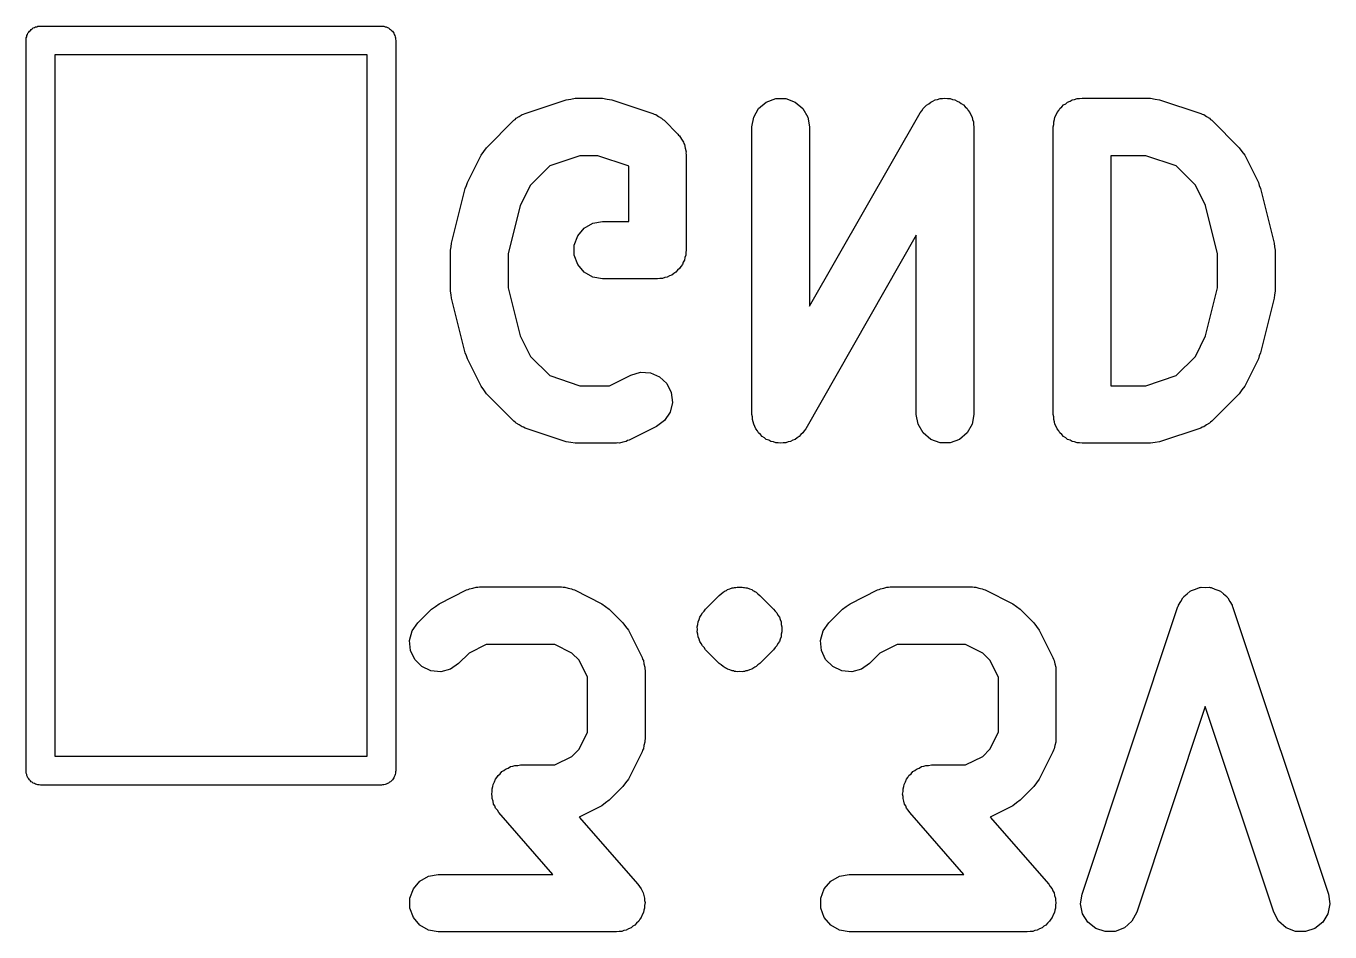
# Model space of a CAD drawing. Extents: x 1.5 to 72.3, y -91 to -17.2.
# Drawn here: x 30.64 to 37.44, y -89.75 to -85.02 of the extents above; entities that cross this region are included whole.
import ezdxf

# ---------------------------------------------------------------- set-up
doc = ezdxf.new("R2010")
doc.units = 0
doc.header["$MEASUREMENT"] = 0
doc.layers.add('BLACK', color=7, linetype='CONTINUOUS')

msp = doc.modelspace()

# ---------------------------------------------------------------- linework, layer by layer
at = {"layer": 'Black'}
for p, q in [((30.6405, -85.0693), (30.6438, -85.0637)), ((30.6438, -85.0637), (30.646, -85.0575)), ((30.646, -85.0575), (30.6503, -85.0525)), ((30.6503, -85.0525), (30.6535, -85.0468)), ((30.6535, -85.0468), (30.6586, -85.0426)), ((30.6586, -85.0426), (30.6628, -85.0375)), ((30.6628, -85.0375), (30.6685, -85.0343)), ((30.6685, -85.0343), (30.6735, -85.03)), ((30.6735, -85.03), (30.6797, -85.0278)), ((30.6797, -85.0278), (30.6853, -85.0245)), ((30.6853, -85.0245), (30.6918, -85.0234)), ((30.6918, -85.0234), (30.698, -85.0211)), ((30.698, -85.0211), (30.7045, -85.0211)), ((30.7045, -85.0211), (30.711, -85.02)), ((30.711, -85.02), (32.489, -85.02)), ((32.489, -85.02), (32.4955, -85.0211)), ((32.4955, -85.0211), (32.502, -85.0211)), ((32.502, -85.0211), (32.5082, -85.0234)), ((32.5082, -85.0234), (32.5147, -85.0245)), ((32.5147, -85.0245), (32.5203, -85.0278)), ((32.5203, -85.0278), (32.5265, -85.03)), ((32.5265, -85.03), (32.5315, -85.0343)), ((32.5315, -85.0343), (32.5372, -85.0375)), ((32.5372, -85.0375), (32.5414, -85.0426)), ((32.5414, -85.0426), (32.5465, -85.0468)), ((32.5465, -85.0468), (32.5497, -85.0525)), ((32.5497, -85.0525), (32.554, -85.0575)), ((32.554, -85.0575), (32.5562, -85.0637)), ((32.5562, -85.0637), (32.5595, -85.0693)), ((30.636, -85.095), (30.6371, -85.0885)), ((30.636, -88.905), (30.636, -85.095)), ((30.6371, -85.082), (30.6394, -85.0758)), ((30.6371, -85.0885), (30.6371, -85.082)), ((30.6394, -85.0758), (30.6405, -85.0693)), ((32.5595, -85.0693), (32.5606, -85.0758)), ((32.5606, -85.0758), (32.5629, -85.082)), ((32.5629, -85.082), (32.5629, -85.0885)), ((32.5629, -85.0885), (32.564, -85.095)), ((32.564, -85.095), (32.564, -88.905)), ((30.786, -85.17), (30.786, -88.83)), ((32.414, -85.17), (30.786, -85.17)), ((32.414, -88.83), (32.414, -85.17)), ((33.2383, -85.4756), (33.4526, -85.4041)), ((33.4526, -85.4041), (33.4763, -85.4006)), ((33.4763, -85.4006), (33.5, -85.3964)), ((33.5, -85.3964), (33.6429, -85.3964)), ((33.6429, -85.3964), (33.6665, -85.4006)), ((33.6665, -85.4006), (33.6903, -85.4041)), ((33.6903, -85.4041), (33.9046, -85.4756)), ((34.4964, -85.4165), (34.5454, -85.3987)), ((34.5454, -85.3987), (34.5975, -85.3987)), ((34.5975, -85.3987), (34.6464, -85.4165)), ((35.3766, -85.4057), (35.3899, -85.4033)), ((35.3899, -85.4033), (35.4025, -85.3987)), ((35.4025, -85.3987), (35.4153, -85.3987)), ((35.4153, -85.3987), (35.4279, -85.3964)), ((35.4279, -85.3964), (35.4412, -85.3987)), ((35.4412, -85.3987), (35.4546, -85.3987)), ((35.4546, -85.3987), (35.4666, -85.4031)), ((35.4666, -85.4031), (35.4792, -85.4052)), ((36.0916, -85.4055), (36.1045, -85.4032)), ((36.1045, -85.4032), (36.1168, -85.3987)), ((36.1168, -85.3987), (36.1299, -85.3987)), ((36.1299, -85.3987), (36.1429, -85.3964)), ((36.1429, -85.3964), (36.5, -85.3964)), ((36.5, -85.3964), (36.5237, -85.4006)), ((36.5237, -85.4006), (36.5474, -85.4041)), ((36.5474, -85.4041), (36.7617, -85.4756)), ((34.4305, -85.4951), (34.4565, -85.45)), ((34.4565, -85.45), (34.4964, -85.4165)), ((34.6464, -85.4165), (34.6863, -85.45)), ((34.6863, -85.45), (34.7124, -85.4951)), ((34.7214, -86.4816), (35.2983, -85.472)), ((35.2983, -85.472), (35.3069, -85.4617)), ((35.3069, -85.4617), (35.3137, -85.45)), ((35.3137, -85.45), (35.3235, -85.4418)), ((35.3235, -85.4418), (35.3316, -85.432)), ((35.3316, -85.432), (35.3433, -85.4252)), ((35.3433, -85.4252), (35.3536, -85.4165)), ((35.3536, -85.4165), (35.3656, -85.4121)), ((35.3656, -85.4121), (35.3766, -85.4057)), ((35.4792, -85.4052), (35.4909, -85.4119)), ((35.4909, -85.4119), (35.5036, -85.4165)), ((35.5036, -85.4165), (35.5134, -85.4247)), ((35.5134, -85.4247), (35.5245, -85.4311)), ((35.5245, -85.4311), (35.5332, -85.4414)), ((35.5332, -85.4414), (35.5435, -85.45)), ((35.5435, -85.45), (35.5499, -85.4611)), ((35.5499, -85.4611), (35.5581, -85.4709)), ((35.5581, -85.4709), (35.5628, -85.4835)), ((36.0085, -85.4838), (36.013, -85.4714)), ((36.013, -85.4714), (36.0214, -85.4614)), ((36.0214, -85.4614), (36.028, -85.45)), ((36.028, -85.45), (36.038, -85.4416)), ((36.038, -85.4416), (36.0464, -85.4315)), ((36.0464, -85.4315), (36.0578, -85.425)), ((36.0578, -85.425), (36.0679, -85.4165)), ((36.0679, -85.4165), (36.0802, -85.412)), ((36.0802, -85.412), (36.0916, -85.4055)), ((33.0368, -85.6546), (33.1796, -85.5118)), ((33.1796, -85.5118), (33.1867, -85.5068)), ((33.1867, -85.5068), (33.1925, -85.5004)), ((33.1925, -85.5004), (33.2079, -85.492)), ((33.2079, -85.492), (33.2223, -85.4819)), ((33.2223, -85.4819), (33.2307, -85.4797)), ((33.2307, -85.4797), (33.2383, -85.4756)), ((33.9046, -85.4756), (33.9122, -85.4797)), ((33.9122, -85.4797), (33.9205, -85.4819)), ((33.9205, -85.4819), (33.9349, -85.492)), ((33.9349, -85.492), (33.9504, -85.5004)), ((33.9504, -85.5004), (33.9561, -85.5068)), ((33.9561, -85.5068), (33.9632, -85.5118)), ((33.9632, -85.5118), (34.0346, -85.5832)), ((34.4214, -85.5464), (34.4305, -85.4951)), ((34.7124, -85.4951), (34.7214, -85.5464)), ((35.5628, -85.4835), (35.5695, -85.4951)), ((35.5695, -85.4951), (35.5717, -85.5077)), ((35.5717, -85.5077), (35.5762, -85.5197)), ((35.5762, -85.5197), (35.5762, -85.5332)), ((35.5762, -85.5332), (35.5786, -85.5464)), ((35.9929, -85.5464), (35.9951, -85.5335)), ((35.9951, -85.5204), (35.9996, -85.5081)), ((35.9951, -85.5335), (35.9951, -85.5204)), ((35.9996, -85.5081), (36.0019, -85.4951)), ((36.0019, -85.4951), (36.0085, -85.4838)), ((36.7617, -85.4756), (36.7693, -85.4797)), ((36.7693, -85.4797), (36.7777, -85.4819)), ((36.7777, -85.4819), (36.7921, -85.492)), ((36.7921, -85.492), (36.8075, -85.5004)), ((36.8075, -85.5004), (36.8133, -85.5068)), ((36.8133, -85.5068), (36.8204, -85.5118)), ((36.8204, -85.5118), (36.9632, -85.6546)), ((34.0346, -85.5832), (34.0384, -85.5886)), ((34.0384, -85.5886), (34.0435, -85.5929)), ((34.0435, -85.5929), (34.0533, -85.6098)), ((34.4214, -87.0464), (34.4214, -85.5464)), ((34.7214, -85.5464), (34.7214, -86.4816)), ((35.5786, -85.5464), (35.5786, -87.0464)), ((35.9929, -87.0464), (35.9929, -85.5464)), ((33.0087, -85.6936), (33.023, -85.6743)), ((33.023, -85.6743), (33.0368, -85.6546)), ((34.0533, -85.6098), (34.0645, -85.6259)), ((34.0645, -85.6259), (34.0662, -85.6323)), ((34.0662, -85.6323), (34.0695, -85.638)), ((34.0695, -85.638), (34.0729, -85.6573)), ((34.0729, -85.6573), (34.078, -85.6762)), ((34.078, -85.6762), (34.0774, -85.6828)), ((36.9632, -85.6546), (36.977, -85.6743)), ((36.977, -85.6743), (36.9913, -85.6936)), ((32.9373, -85.8365), (33.0087, -85.6936)), ((33.5243, -85.6964), (33.3667, -85.749)), ((33.6185, -85.6964), (33.5243, -85.6964)), ((33.7761, -85.749), (33.6185, -85.6964)), ((34.0774, -85.6828), (34.0786, -85.6893)), ((34.0786, -85.6893), (34.0786, -86.1893)), ((36.2929, -85.6964), (36.2929, -86.8964)), ((36.4757, -85.6964), (36.2929, -85.6964)), ((36.6333, -85.749), (36.4757, -85.6964)), ((36.9913, -85.6936), (37.0627, -85.8365)), ((33.3667, -85.749), (33.2661, -85.8496)), ((33.7786, -85.7514), (33.7761, -85.749)), ((33.7786, -86.0393), (33.7786, -85.7514)), ((36.7339, -85.8496), (36.6333, -85.749)), ((32.8545, -86.1529), (32.9259, -85.8672)), ((32.9259, -85.8672), (32.9326, -85.8522)), ((32.9326, -85.8522), (32.9373, -85.8365)), ((33.2661, -85.8496), (33.213, -85.9559)), ((36.787, -85.9559), (36.7339, -85.8496)), ((37.0627, -85.8365), (37.0674, -85.8522)), ((37.0674, -85.8522), (37.0741, -85.8672)), ((37.0741, -85.8672), (37.1455, -86.1529)), ((33.213, -85.9559), (33.15, -86.2077)), ((36.85, -86.2077), (36.787, -85.9559)), ((33.513, -86.1143), (33.5464, -86.0744)), ((33.5464, -86.0744), (33.5916, -86.0483)), ((33.5916, -86.0483), (33.6429, -86.0393)), ((33.6429, -86.0393), (33.7786, -86.0393)), ((33.4951, -86.1632), (33.513, -86.1143)), ((35.2786, -86.1113), (34.7017, -87.1208)), ((35.2786, -87.0464), (35.2786, -86.1113)), ((32.85, -86.1893), (32.8532, -86.1712)), ((32.85, -86.4036), (32.85, -86.1893)), ((32.8532, -86.1712), (32.8545, -86.1529)), ((33.15, -86.2077), (33.15, -86.3851)), ((33.4951, -86.2153), (33.4951, -86.1632)), ((33.513, -86.2643), (33.4951, -86.2153)), ((34.0763, -86.2153), (34.0718, -86.2277)), ((34.0786, -86.1893), (34.0763, -86.2022)), ((34.0763, -86.2022), (34.0763, -86.2153)), ((36.85, -86.3851), (36.85, -86.2077)), ((37.1455, -86.1529), (37.1468, -86.1712)), ((37.1468, -86.1712), (37.15, -86.1893)), ((37.15, -86.1893), (37.15, -86.4036)), ((33.5464, -86.3042), (33.513, -86.2643)), ((34.0435, -86.2857), (34.0334, -86.2941)), ((34.05, -86.2743), (34.0435, -86.2857)), ((34.0585, -86.2643), (34.05, -86.2743)), ((34.063, -86.252), (34.0585, -86.2643)), ((34.0695, -86.2406), (34.063, -86.252)), ((34.0718, -86.2277), (34.0695, -86.2406)), ((33.5916, -86.3302), (33.5464, -86.3042)), ((33.6429, -86.3393), (33.5916, -86.3302)), ((33.9286, -86.3393), (33.6429, -86.3393)), ((33.9415, -86.337), (33.9286, -86.3393)), ((33.9546, -86.337), (33.9415, -86.337)), ((33.9669, -86.3325), (33.9546, -86.337)), ((33.9799, -86.3302), (33.9669, -86.3325)), ((33.9912, -86.3237), (33.9799, -86.3302)), ((34.0036, -86.3192), (33.9912, -86.3237)), ((34.0136, -86.3108), (34.0036, -86.3192)), ((34.025, -86.3042), (34.0136, -86.3108)), ((34.0334, -86.2941), (34.025, -86.3042)), ((32.8532, -86.4216), (32.85, -86.4036)), ((32.8545, -86.44), (32.8532, -86.4216)), ((33.15, -86.3851), (33.213, -86.6369)), ((36.787, -86.6369), (36.85, -86.3851)), ((37.1468, -86.4216), (37.1455, -86.44)), ((37.15, -86.4036), (37.1468, -86.4216)), ((32.9259, -86.7257), (32.8545, -86.44)), ((37.1455, -86.44), (37.0741, -86.7257)), ((33.213, -86.6369), (33.2661, -86.7433)), ((36.7339, -86.7433), (36.787, -86.6369)), ((32.9326, -86.7406), (32.9259, -86.7257)), ((32.9373, -86.7564), (32.9326, -86.7406)), ((33.0087, -86.8992), (32.9373, -86.7564)), ((33.2661, -86.7433), (33.3667, -86.8439)), ((36.6333, -86.8439), (36.7339, -86.7433)), ((37.0627, -86.7564), (36.9913, -86.8992)), ((37.0674, -86.7406), (37.0627, -86.7564)), ((37.0741, -86.7257), (37.0674, -86.7406)), ((33.7901, -86.8408), (33.84, -86.826)), ((33.84, -86.826), (33.892, -86.8291)), ((33.892, -86.8291), (33.9398, -86.8498)), ((33.023, -86.9185), (33.0087, -86.8992)), ((33.3667, -86.8439), (33.5243, -86.8964)), ((33.5243, -86.8964), (33.6789, -86.8964)), ((33.6789, -86.8964), (33.7901, -86.8408)), ((33.9398, -86.8498), (33.9776, -86.8856)), ((33.9776, -86.8856), (34.0009, -86.9322)), ((36.2929, -86.8964), (36.4757, -86.8964)), ((36.4757, -86.8964), (36.6333, -86.8439)), ((36.9913, -86.8992), (36.977, -86.9185)), ((33.0368, -86.9382), (33.023, -86.9185)), ((33.1796, -87.0811), (33.0368, -86.9382)), ((34.0009, -86.9322), (34.0069, -86.984)), ((36.9632, -86.9382), (36.8204, -87.0811)), ((36.977, -86.9185), (36.9632, -86.9382)), ((33.9948, -87.0347), (33.9661, -87.0781)), ((34.0069, -86.984), (33.9948, -87.0347)), ((33.1867, -87.086), (33.1796, -87.0811)), ((33.1925, -87.0925), (33.1867, -87.086)), ((33.2079, -87.1009), (33.1925, -87.0925)), ((33.2223, -87.1109), (33.2079, -87.1009)), ((33.9661, -87.0781), (33.9242, -87.1092)), ((34.4238, -87.0597), (34.4214, -87.0464)), ((34.4238, -87.0731), (34.4238, -87.0597)), ((34.4283, -87.0851), (34.4238, -87.0731)), ((34.4305, -87.0977), (34.4283, -87.0851)), ((34.4372, -87.1094), (34.4305, -87.0977)), ((35.2876, -87.0977), (35.2786, -87.0464)), ((35.3137, -87.1428), (35.2876, -87.0977)), ((35.5695, -87.0977), (35.5435, -87.1428)), ((35.5786, -87.0464), (35.5695, -87.0977)), ((35.9951, -87.0594), (35.9929, -87.0464)), ((35.9951, -87.0725), (35.9951, -87.0594)), ((35.9996, -87.0848), (35.9951, -87.0725)), ((36.0019, -87.0977), (35.9996, -87.0848)), ((36.0085, -87.1091), (36.0019, -87.0977)), ((36.7921, -87.1009), (36.7777, -87.1109)), ((36.8075, -87.0925), (36.7921, -87.1009)), ((36.8133, -87.086), (36.8075, -87.0925)), ((36.8204, -87.0811), (36.8133, -87.086)), ((33.2307, -87.1132), (33.2223, -87.1109)), ((33.2383, -87.1173), (33.2307, -87.1132)), ((33.4526, -87.1887), (33.2383, -87.1173)), ((33.9242, -87.1092), (33.7814, -87.1806)), ((34.4419, -87.122), (34.4372, -87.1094)), ((34.4501, -87.1318), (34.4419, -87.122)), ((34.4565, -87.1428), (34.4501, -87.1318)), ((34.4668, -87.1515), (34.4565, -87.1428)), ((34.4755, -87.1618), (34.4668, -87.1515)), ((34.4866, -87.1681), (34.4755, -87.1618)), ((34.4964, -87.1763), (34.4866, -87.1681)), ((34.6567, -87.1677), (34.6464, -87.1763)), ((34.6684, -87.1609), (34.6567, -87.1677)), ((34.6765, -87.1511), (34.6684, -87.1609)), ((34.6863, -87.1428), (34.6765, -87.1511)), ((34.6931, -87.1312), (34.6863, -87.1428)), ((34.7017, -87.1208), (34.6931, -87.1312)), ((35.3536, -87.1763), (35.3137, -87.1428)), ((35.5435, -87.1428), (35.5036, -87.1763)), ((36.013, -87.1214), (36.0085, -87.1091)), ((36.0214, -87.1315), (36.013, -87.1214)), ((36.028, -87.1428), (36.0214, -87.1315)), ((36.038, -87.1513), (36.028, -87.1428)), ((36.0464, -87.1613), (36.038, -87.1513)), ((36.0578, -87.1679), (36.0464, -87.1613)), ((36.0679, -87.1763), (36.0578, -87.1679)), ((36.7617, -87.1173), (36.5474, -87.1887)), ((36.7693, -87.1132), (36.7617, -87.1173)), ((36.7777, -87.1109), (36.7693, -87.1132)), ((33.4763, -87.1923), (33.4526, -87.1887)), ((33.5, -87.1964), (33.4763, -87.1923)), ((33.7143, -87.1964), (33.5, -87.1964)), ((33.7228, -87.1949), (33.7143, -87.1964)), ((33.7314, -87.1954), (33.7228, -87.1949)), ((33.7483, -87.1904), (33.7314, -87.1954)), ((33.7656, -87.1874), (33.7483, -87.1904)), ((33.7731, -87.1831), (33.7656, -87.1874)), ((33.7814, -87.1806), (33.7731, -87.1831)), ((34.5091, -87.1809), (34.4964, -87.1763)), ((34.5208, -87.1876), (34.5091, -87.1809)), ((34.5334, -87.1898), (34.5208, -87.1876)), ((34.5454, -87.1941), (34.5334, -87.1898)), ((34.5588, -87.1941), (34.5454, -87.1941)), ((34.5721, -87.1964), (34.5588, -87.1941)), ((34.5847, -87.1941), (34.5721, -87.1964)), ((34.5975, -87.1941), (34.5847, -87.1941)), ((34.6101, -87.1895), (34.5975, -87.1941)), ((34.6234, -87.1872), (34.6101, -87.1895)), ((34.6344, -87.1807), (34.6234, -87.1872)), ((34.6464, -87.1763), (34.6344, -87.1807)), ((35.4025, -87.1941), (35.3536, -87.1763)), ((35.4546, -87.1941), (35.4025, -87.1941)), ((35.5036, -87.1763), (35.4546, -87.1941)), ((36.0802, -87.1808), (36.0679, -87.1763)), ((36.0916, -87.1874), (36.0802, -87.1808)), ((36.1045, -87.1897), (36.0916, -87.1874)), ((36.1168, -87.1941), (36.1045, -87.1897)), ((36.1299, -87.1941), (36.1168, -87.1941)), ((36.1429, -87.1964), (36.1299, -87.1941)), ((36.5, -87.1964), (36.1429, -87.1964)), ((36.5237, -87.1923), (36.5, -87.1964)), ((36.5474, -87.1887), (36.5237, -87.1923)), ((32.7901, -88.0337), (32.9329, -87.9623)), ((32.9329, -87.9623), (32.9412, -87.9598)), ((32.9412, -87.9598), (32.9487, -87.9555)), ((32.9487, -87.9555), (32.966, -87.9524)), ((32.966, -87.9524), (32.9829, -87.9474)), ((32.9829, -87.9474), (32.9915, -87.9479)), ((32.9915, -87.9479), (33, -87.9464)), ((33, -87.9464), (33.4286, -87.9464)), ((33.4286, -87.9464), (33.4371, -87.9479)), ((33.4371, -87.9479), (33.4457, -87.9474)), ((33.4457, -87.9474), (33.4626, -87.9524)), ((33.4626, -87.9524), (33.4799, -87.9555)), ((33.4799, -87.9555), (33.4874, -87.9598)), ((33.4874, -87.9598), (33.4957, -87.9623)), ((33.4957, -87.9623), (33.6385, -88.0337)), ((34.2511, -87.9904), (34.2618, -87.9828)), ((34.2618, -87.9828), (34.2711, -87.9736)), ((34.2711, -87.9736), (34.2771, -87.9708)), ((34.2771, -87.9708), (34.2821, -87.9665)), ((34.2821, -87.9665), (34.2883, -87.9643)), ((34.2883, -87.9643), (34.2938, -87.9605)), ((34.2938, -87.9605), (34.3064, -87.9571)), ((34.3064, -87.9571), (34.3183, -87.9515)), ((34.3183, -87.9515), (34.3249, -87.951)), ((34.3249, -87.951), (34.3311, -87.9487)), ((34.3311, -87.9487), (34.3377, -87.9487)), ((34.3377, -87.9487), (34.3441, -87.947)), ((34.3441, -87.947), (34.3571, -87.9481)), ((34.3571, -87.9481), (34.3702, -87.947)), ((34.3702, -87.947), (34.3766, -87.9487)), ((34.3766, -87.9487), (34.3832, -87.9487)), ((34.3832, -87.9487), (34.3894, -87.951)), ((34.3894, -87.951), (34.396, -87.9515)), ((34.396, -87.9515), (34.4079, -87.9571)), ((34.4079, -87.9571), (34.4205, -87.9605)), ((34.4205, -87.9605), (34.4259, -87.9643)), ((34.4259, -87.9643), (34.4321, -87.9665)), ((34.4321, -87.9665), (34.4372, -87.9708)), ((34.4372, -87.9708), (34.4432, -87.9736)), ((34.4432, -87.9736), (34.4525, -87.9828)), ((34.4525, -87.9828), (34.4632, -87.9904)), ((34.9329, -88.0337), (35.0758, -87.9623)), ((35.0758, -87.9623), (35.0841, -87.9598)), ((35.0841, -87.9598), (35.0916, -87.9555)), ((35.0916, -87.9555), (35.1089, -87.9524)), ((35.1089, -87.9524), (35.1257, -87.9474)), ((35.1257, -87.9474), (35.1343, -87.9479)), ((35.1343, -87.9479), (35.1429, -87.9464)), ((35.1429, -87.9464), (35.5714, -87.9464)), ((35.5714, -87.9464), (35.5799, -87.9479)), ((35.5799, -87.9479), (35.5886, -87.9474)), ((35.5886, -87.9474), (35.6054, -87.9524)), ((35.6054, -87.9524), (35.6227, -87.9555)), ((35.6227, -87.9555), (35.6302, -87.9598)), ((35.6302, -87.9598), (35.6385, -87.9623)), ((35.6385, -87.9623), (35.7814, -88.0337)), ((36.6735, -87.9969), (36.6907, -87.9832)), ((36.6907, -87.9832), (36.7072, -87.9686)), ((36.7072, -87.9686), (36.711, -87.9671)), ((36.711, -87.9671), (36.7143, -87.9645)), ((36.7143, -87.9645), (36.7352, -87.9576)), ((36.7352, -87.9576), (36.7556, -87.9495)), ((36.7556, -87.9495), (36.7598, -87.9494)), ((36.7598, -87.9494), (36.7637, -87.9481)), ((36.7637, -87.9481), (36.7857, -87.9487)), ((36.7857, -87.9487), (36.8077, -87.9481)), ((36.8077, -87.9481), (36.8116, -87.9494)), ((36.8116, -87.9494), (36.8158, -87.9495)), ((36.8158, -87.9495), (36.8363, -87.9576)), ((36.8363, -87.9576), (36.8571, -87.9645)), ((36.8571, -87.9645), (36.8604, -87.9671)), ((36.8604, -87.9671), (36.8642, -87.9686)), ((36.8642, -87.9686), (36.8807, -87.9832)), ((36.8807, -87.9832), (36.8979, -87.9969)), ((32.7511, -88.0618), (32.7708, -88.048)), ((32.7708, -88.048), (32.7901, -88.0337)), ((33.6385, -88.0337), (33.6578, -88.048)), ((33.6578, -88.048), (33.6775, -88.0618)), ((34.1796, -88.0618), (34.2511, -87.9904)), ((34.4632, -87.9904), (34.5346, -88.0618)), ((34.8939, -88.0618), (34.9136, -88.048)), ((34.9136, -88.048), (34.9329, -88.0337)), ((35.7814, -88.0337), (35.8007, -88.048)), ((35.8007, -88.048), (35.8204, -88.0618)), ((36.1434, -89.549), (36.6434, -88.049)), ((36.6434, -88.049), (36.6454, -88.0454)), ((36.6454, -88.0454), (36.6462, -88.0413)), ((36.6462, -88.0413), (36.6577, -88.0225)), ((36.6577, -88.0225), (36.6682, -88.0032)), ((36.6682, -88.0032), (36.6713, -88.0004)), ((36.6713, -88.0004), (36.6735, -87.9969)), ((36.8979, -87.9969), (36.9001, -88.0004)), ((36.9001, -88.0004), (36.9032, -88.0032)), ((36.9032, -88.0032), (36.9137, -88.0225)), ((36.9137, -88.0225), (36.9252, -88.0413)), ((36.9252, -88.0413), (36.926, -88.0454)), ((36.926, -88.0454), (36.928, -88.049)), ((36.928, -88.049), (37.428, -89.549)), ((32.6796, -88.1332), (32.7511, -88.0618)), ((33.6775, -88.0618), (33.7489, -88.1332)), ((34.1408, -88.129), (34.1464, -88.1171)), ((34.1464, -88.1171), (34.1498, -88.1045)), ((34.1498, -88.1045), (34.1573, -88.0937)), ((34.1573, -88.0937), (34.1628, -88.0818)), ((34.1628, -88.0818), (34.1721, -88.0725)), ((34.1721, -88.0725), (34.1796, -88.0618)), ((34.5346, -88.0618), (34.5422, -88.0725)), ((34.5422, -88.0725), (34.5514, -88.0818)), ((34.5514, -88.0818), (34.557, -88.0937)), ((34.557, -88.0937), (34.5645, -88.1045)), ((34.5645, -88.1045), (34.5679, -88.1171)), ((34.5679, -88.1171), (34.5735, -88.129)), ((34.8225, -88.1332), (34.8939, -88.0618)), ((35.8204, -88.0618), (35.8918, -88.1332)), ((32.6363, -88.2262), (32.6498, -88.1759)), ((32.6498, -88.1759), (32.6796, -88.1332)), ((33.7489, -88.1332), (33.7627, -88.1529)), ((33.7627, -88.1529), (33.777, -88.1722)), ((33.777, -88.1722), (33.8484, -88.3151)), ((34.1363, -88.1548), (34.1397, -88.1421)), ((34.1374, -88.1679), (34.1363, -88.1548)), ((34.1363, -88.1809), (34.1374, -88.1679)), ((34.1397, -88.1936), (34.1363, -88.1809)), ((34.1397, -88.1421), (34.1408, -88.129)), ((34.5735, -88.129), (34.5746, -88.1421)), ((34.5746, -88.1421), (34.578, -88.1548)), ((34.578, -88.1809), (34.5746, -88.1936)), ((34.578, -88.1548), (34.5769, -88.1679)), ((34.5769, -88.1679), (34.578, -88.1809)), ((34.7791, -88.2262), (34.7926, -88.1759)), ((34.7926, -88.1759), (34.8225, -88.1332)), ((35.8918, -88.1332), (35.9056, -88.1529)), ((35.9056, -88.1529), (35.9199, -88.1722)), ((35.9199, -88.1722), (35.9913, -88.3151)), ((32.6408, -88.2781), (32.6363, -88.2262)), ((33.0354, -88.2464), (32.946, -88.2911)), ((33.3932, -88.2464), (33.0354, -88.2464)), ((33.4826, -88.2911), (33.3932, -88.2464)), ((34.1408, -88.2067), (34.1397, -88.1936)), ((34.1464, -88.2186), (34.1408, -88.2067)), ((34.1498, -88.2313), (34.1464, -88.2186)), ((34.1573, -88.242), (34.1498, -88.2313)), ((34.1628, -88.2539), (34.1573, -88.242)), ((34.1721, -88.2632), (34.1628, -88.2539)), ((34.5514, -88.2539), (34.5422, -88.2632)), ((34.557, -88.242), (34.5514, -88.2539)), ((34.5645, -88.2312), (34.557, -88.242)), ((34.5679, -88.2186), (34.5645, -88.2312)), ((34.5735, -88.2067), (34.5679, -88.2186)), ((34.5746, -88.1936), (34.5735, -88.2067)), ((34.7837, -88.2781), (34.7791, -88.2262)), ((35.1783, -88.2464), (35.0889, -88.2911)), ((35.536, -88.2464), (35.1783, -88.2464)), ((35.6254, -88.2911), (35.536, -88.2464)), ((32.6628, -88.3253), (32.6408, -88.2781)), ((32.6997, -88.3622), (32.6628, -88.3253)), ((32.946, -88.2911), (32.8918, -88.3454)), ((33.5196, -88.3281), (33.4826, -88.2911)), ((33.5643, -88.4176), (33.5196, -88.3281)), ((33.8484, -88.3151), (33.8509, -88.3233)), ((33.8509, -88.3233), (33.8552, -88.3308)), ((34.1796, -88.2739), (34.1721, -88.2632)), ((34.2511, -88.3454), (34.1796, -88.2739)), ((34.5346, -88.2739), (34.4632, -88.3454)), ((34.5422, -88.2632), (34.5346, -88.2739)), ((34.8057, -88.3253), (34.7837, -88.2781)), ((34.8425, -88.3622), (34.8057, -88.3253)), ((35.0889, -88.2911), (35.0346, -88.3454)), ((35.6624, -88.3281), (35.6254, -88.2911)), ((35.7071, -88.4176), (35.6624, -88.3281)), ((35.9913, -88.3151), (35.9938, -88.3233)), ((35.9938, -88.3233), (35.9981, -88.3308)), ((32.7469, -88.3842), (32.6997, -88.3622)), ((32.7988, -88.3887), (32.7469, -88.3842)), ((32.8491, -88.3752), (32.7988, -88.3887)), ((32.8918, -88.3454), (32.8491, -88.3752)), ((33.8552, -88.3308), (33.8583, -88.3481)), ((33.8583, -88.3481), (33.8633, -88.365)), ((33.8633, -88.365), (33.8628, -88.3736)), ((33.8628, -88.3736), (33.8643, -88.3821)), ((33.8643, -88.3821), (33.8643, -88.7393)), ((34.2618, -88.3529), (34.2511, -88.3454)), ((34.2711, -88.3622), (34.2618, -88.3529)), ((34.2771, -88.3649), (34.2711, -88.3622)), ((34.2821, -88.3692), (34.2771, -88.3649)), ((34.2883, -88.3714), (34.2821, -88.3692)), ((34.2937, -88.3752), (34.2883, -88.3714)), ((34.3064, -88.3786), (34.2937, -88.3752)), ((34.3183, -88.3842), (34.3064, -88.3786)), ((34.3249, -88.3847), (34.3183, -88.3842)), ((34.3311, -88.387), (34.3249, -88.3847)), ((34.3377, -88.387), (34.3311, -88.387)), ((34.3441, -88.3887), (34.3377, -88.387)), ((34.3571, -88.3876), (34.3441, -88.3887)), ((34.3702, -88.3887), (34.3571, -88.3876)), ((34.3766, -88.387), (34.3702, -88.3887)), ((34.3832, -88.387), (34.3766, -88.387)), ((34.3894, -88.3847), (34.3832, -88.387)), ((34.396, -88.3842), (34.3894, -88.3847)), ((34.4079, -88.3786), (34.396, -88.3842)), ((34.4205, -88.3752), (34.4079, -88.3786)), ((34.4259, -88.3714), (34.4205, -88.3752)), ((34.4321, -88.3692), (34.4259, -88.3714)), ((34.4372, -88.3649), (34.4321, -88.3692)), ((34.4432, -88.3622), (34.4372, -88.3649)), ((34.4525, -88.3529), (34.4432, -88.3622)), ((34.4632, -88.3454), (34.4525, -88.3529)), ((34.8897, -88.3842), (34.8425, -88.3622)), ((34.9416, -88.3887), (34.8897, -88.3842)), ((34.992, -88.3752), (34.9416, -88.3887)), ((35.0346, -88.3454), (34.992, -88.3752)), ((35.9981, -88.3308), (36.0011, -88.3481)), ((36.0011, -88.3481), (36.0062, -88.365)), ((36.0062, -88.365), (36.0056, -88.3736)), ((36.0056, -88.3736), (36.0071, -88.3821)), ((36.0071, -88.3821), (36.0071, -88.7393)), ((33.5643, -88.7039), (33.5643, -88.4176)), ((35.7071, -88.7039), (35.7071, -88.4176)), ((36.7857, -88.5708), (36.428, -89.6439)), ((37.1434, -89.6439), (36.7857, -88.5708)), ((33.5196, -88.7933), (33.5643, -88.7039)), ((35.6624, -88.7933), (35.7071, -88.7039)), ((33.4826, -88.8303), (33.5196, -88.7933)), ((33.8509, -88.7981), (33.8484, -88.8064)), ((33.8552, -88.7906), (33.8509, -88.7981)), ((33.8583, -88.7733), (33.8552, -88.7906)), ((33.8633, -88.7564), (33.8583, -88.7733)), ((33.8643, -88.7393), (33.8628, -88.7478)), ((33.8628, -88.7478), (33.8633, -88.7564)), ((35.6254, -88.8303), (35.6624, -88.7933)), ((35.9938, -88.7981), (35.9913, -88.8064)), ((35.9981, -88.7906), (35.9938, -88.7981)), ((36.0011, -88.7733), (35.9981, -88.7906)), ((36.0062, -88.7564), (36.0011, -88.7733)), ((36.0071, -88.7393), (36.0056, -88.7478)), ((36.0056, -88.7478), (36.0062, -88.7564)), ((30.786, -88.83), (32.414, -88.83)), ((33.3932, -88.875), (33.4826, -88.8303)), ((33.8484, -88.8064), (33.777, -88.9492)), ((35.536, -88.875), (35.6254, -88.8303)), ((35.9913, -88.8064), (35.9199, -88.9492)), ((30.6371, -88.9115), (30.636, -88.905)), ((30.6371, -88.918), (30.6371, -88.9115)), ((30.6394, -88.9242), (30.6371, -88.918)), ((30.6405, -88.9307), (30.6394, -88.9242)), ((30.6438, -88.9363), (30.6405, -88.9307)), ((30.646, -88.9425), (30.6438, -88.9363)), ((32.5562, -88.9363), (32.554, -88.9425)), ((32.5595, -88.9307), (32.5562, -88.9363)), ((32.5606, -88.9242), (32.5595, -88.9307)), ((32.5629, -88.918), (32.5606, -88.9242)), ((32.564, -88.905), (32.5629, -88.9115)), ((32.5629, -88.9115), (32.5629, -88.918)), ((33.0918, -88.9411), (33.0974, -88.931)), ((33.0974, -88.931), (33.1084, -88.9213)), ((33.1084, -88.9213), (33.1179, -88.9101)), ((33.1179, -88.9101), (33.1279, -88.9043)), ((33.1279, -88.9043), (33.1366, -88.8967)), ((33.1366, -88.8967), (33.1503, -88.8914)), ((33.1503, -88.8914), (33.163, -88.884)), ((33.163, -88.884), (33.1744, -88.882)), ((33.1744, -88.882), (33.1852, -88.8778)), ((33.1852, -88.8778), (33.1998, -88.8775)), ((33.1998, -88.8775), (33.2143, -88.875)), ((33.2143, -88.875), (33.3932, -88.875)), ((35.2347, -88.9411), (35.2403, -88.931)), ((35.2403, -88.931), (35.2513, -88.9213)), ((35.2513, -88.9213), (35.2607, -88.9101)), ((35.2607, -88.9101), (35.2708, -88.9043)), ((35.2708, -88.9043), (35.2795, -88.8967)), ((35.2795, -88.8967), (35.2931, -88.8914)), ((35.2931, -88.8914), (35.3058, -88.884)), ((35.3058, -88.884), (35.3172, -88.882)), ((35.3172, -88.882), (35.328, -88.8778)), ((35.328, -88.8778), (35.3427, -88.8775)), ((35.3427, -88.8775), (35.3571, -88.875)), ((35.3571, -88.875), (35.536, -88.875)), ((30.6503, -88.9475), (30.646, -88.9425)), ((30.6535, -88.9532), (30.6503, -88.9475)), ((30.6586, -88.9574), (30.6535, -88.9532)), ((30.6628, -88.9625), (30.6586, -88.9574)), ((30.6685, -88.9657), (30.6628, -88.9625)), ((30.6735, -88.97), (30.6685, -88.9657)), ((30.6797, -88.9722), (30.6735, -88.97)), ((30.6853, -88.9755), (30.6797, -88.9722)), ((30.6918, -88.9766), (30.6853, -88.9755)), ((30.698, -88.9789), (30.6918, -88.9766)), ((30.7045, -88.9789), (30.698, -88.9789)), ((30.711, -88.98), (30.7045, -88.9789)), ((32.489, -88.98), (30.711, -88.98)), ((32.4955, -88.9789), (32.489, -88.98)), ((32.502, -88.9789), (32.4955, -88.9789)), ((32.5082, -88.9766), (32.502, -88.9789)), ((32.5147, -88.9755), (32.5082, -88.9766)), ((32.5203, -88.9722), (32.5147, -88.9755)), ((32.5265, -88.97), (32.5203, -88.9722)), ((32.5315, -88.9657), (32.5265, -88.97)), ((32.5372, -88.9625), (32.5315, -88.9657)), ((32.5414, -88.9574), (32.5372, -88.9625)), ((32.5465, -88.9532), (32.5414, -88.9574)), ((32.5497, -88.9475), (32.5465, -88.9532)), ((32.554, -88.9425), (32.5497, -88.9475)), ((33.0666, -88.999), (33.0705, -88.9881)), ((33.0666, -89.0136), (33.0666, -88.999)), ((33.0705, -88.9881), (33.0723, -88.9766)), ((33.0723, -88.9766), (33.0794, -88.9638)), ((33.0794, -88.9638), (33.0844, -88.95)), ((33.0844, -88.95), (33.0918, -88.9411)), ((33.7489, -88.9882), (33.6775, -89.0596)), ((33.7627, -88.9685), (33.7489, -88.9882)), ((33.777, -88.9492), (33.7627, -88.9685)), ((35.2094, -88.999), (35.2134, -88.9881)), ((35.2094, -89.0136), (35.2094, -88.999)), ((35.2134, -88.9881), (35.2152, -88.9766)), ((35.2152, -88.9766), (35.2222, -88.9638)), ((35.2222, -88.9638), (35.2272, -88.95)), ((35.2272, -88.95), (35.2347, -88.9411)), ((35.8918, -88.9882), (35.8204, -89.0596)), ((35.9056, -88.9685), (35.8918, -88.9882)), ((35.9199, -88.9492), (35.9056, -88.9685)), ((33.0643, -89.0281), (33.0666, -89.0136)), ((33.0666, -89.0395), (33.0643, -89.0281)), ((33.0666, -89.051), (33.0666, -89.0395)), ((33.0716, -89.0648), (33.0666, -89.051)), ((33.0744, -89.0792), (33.0716, -89.0648)), ((33.6578, -89.0734), (33.6385, -89.0877)), ((33.6775, -89.0596), (33.6578, -89.0734)), ((35.2072, -89.0281), (35.2094, -89.0136)), ((35.2094, -89.0395), (35.2072, -89.0281)), ((35.2094, -89.051), (35.2094, -89.0395)), ((35.2144, -89.0648), (35.2094, -89.051)), ((35.2173, -89.0792), (35.2144, -89.0648)), ((35.8007, -89.0734), (35.7814, -89.0877)), ((35.8204, -89.0596), (35.8007, -89.0734)), ((33.0804, -89.0891), (33.0744, -89.0792)), ((33.0844, -89.1), (33.0804, -89.0891)), ((33.0938, -89.1112), (33.0844, -89.1)), ((33.1014, -89.1238), (33.0938, -89.1112)), ((33.3837, -89.4464), (33.1014, -89.1238)), ((33.6385, -89.0877), (33.5202, -89.1469)), ((35.2233, -89.0891), (35.2173, -89.0792)), ((35.2272, -89.1), (35.2233, -89.0891)), ((35.2367, -89.1112), (35.2272, -89.1)), ((35.2443, -89.1238), (35.2367, -89.1112)), ((35.5266, -89.4464), (35.2443, -89.1238)), ((35.7814, -89.0877), (35.6631, -89.1469)), ((33.5202, -89.1469), (33.8272, -89.4977)), ((35.6631, -89.1469), (35.97, -89.4977)), ((32.6558, -89.5214), (32.6893, -89.4815)), ((32.6893, -89.4815), (32.7344, -89.4555)), ((32.7344, -89.4555), (32.7857, -89.4464)), ((32.7857, -89.4464), (33.3837, -89.4464)), ((34.7987, -89.5214), (34.8322, -89.4815)), ((34.8322, -89.4815), (34.8773, -89.4555)), ((34.8773, -89.4555), (34.9286, -89.4464)), ((34.9286, -89.4464), (35.5266, -89.4464)), ((32.638, -89.5704), (32.6558, -89.5214)), ((33.8272, -89.4977), (33.8348, -89.5102)), ((33.8348, -89.5102), (33.8442, -89.5214)), ((33.8442, -89.5214), (33.8482, -89.5323)), ((33.8482, -89.5323), (33.8541, -89.5422)), ((33.8541, -89.5422), (33.857, -89.5566)), ((34.7809, -89.5704), (34.7987, -89.5214)), ((35.97, -89.4977), (35.9776, -89.5102)), ((35.9776, -89.5102), (35.987, -89.5214)), ((35.987, -89.5214), (35.991, -89.5323)), ((35.991, -89.5323), (35.997, -89.5422)), ((35.997, -89.5422), (35.9998, -89.5566)), ((36.1358, -89.6005), (36.1434, -89.549)), ((37.428, -89.549), (37.4357, -89.6005)), ((32.638, -89.6225), (32.638, -89.5704)), ((33.857, -89.5566), (33.862, -89.5704)), ((33.862, -89.5704), (33.862, -89.582)), ((33.862, -89.582), (33.8643, -89.5933)), ((33.8643, -89.5933), (33.862, -89.6078)), ((33.862, -89.6078), (33.862, -89.6225)), ((34.7809, -89.6225), (34.7809, -89.5704)), ((35.9998, -89.5566), (36.0049, -89.5704)), ((36.0049, -89.5704), (36.0049, -89.582)), ((36.0049, -89.582), (36.0071, -89.5933)), ((36.0071, -89.5933), (36.0049, -89.6078)), ((36.0049, -89.6078), (36.0049, -89.6225)), ((36.1462, -89.6516), (36.1358, -89.6005)), ((37.4357, -89.6005), (37.4252, -89.6516)), ((32.6558, -89.6714), (32.638, -89.6225)), ((32.6893, -89.7113), (32.6558, -89.6714)), ((33.8367, -89.6803), (33.8312, -89.6904)), ((33.8442, -89.6714), (33.8367, -89.6803)), ((33.8492, -89.6576), (33.8442, -89.6714)), ((33.8563, -89.6448), (33.8492, -89.6576)), ((33.858, -89.6334), (33.8563, -89.6448)), ((33.862, -89.6225), (33.858, -89.6334)), ((34.7987, -89.6714), (34.7809, -89.6225)), ((34.8322, -89.7113), (34.7987, -89.6714)), ((35.9796, -89.6803), (35.974, -89.6904)), ((35.987, -89.6714), (35.9796, -89.6803)), ((35.9921, -89.6576), (35.987, -89.6714)), ((35.9991, -89.6448), (35.9921, -89.6576)), ((36.0009, -89.6334), (35.9991, -89.6448)), ((36.0049, -89.6225), (36.0009, -89.6334)), ((36.1735, -89.6959), (36.1462, -89.6516)), ((36.428, -89.6439), (36.4032, -89.6897)), ((37.1682, -89.6897), (37.1434, -89.6439)), ((37.4252, -89.6516), (37.3979, -89.6959)), ((32.7344, -89.7374), (32.6893, -89.7113)), ((32.7857, -89.7464), (32.7344, -89.7374)), ((33.7143, -89.7464), (32.7857, -89.7464)), ((33.7287, -89.7439), (33.7143, -89.7464)), ((33.7434, -89.7436), (33.7287, -89.7439)), ((33.7542, -89.7394), (33.7434, -89.7436)), ((33.7656, -89.7374), (33.7542, -89.7394)), ((33.7783, -89.73), (33.7656, -89.7374)), ((33.792, -89.7248), (33.7783, -89.73)), ((33.8007, -89.7171), (33.792, -89.7248)), ((33.8107, -89.7113), (33.8007, -89.7171)), ((33.8201, -89.7001), (33.8107, -89.7113)), ((33.8312, -89.6904), (33.8201, -89.7001)), ((34.8773, -89.7374), (34.8322, -89.7113)), ((34.9286, -89.7464), (34.8773, -89.7374)), ((35.8571, -89.7464), (34.9286, -89.7464)), ((35.8716, -89.7439), (35.8571, -89.7464)), ((35.8862, -89.7436), (35.8716, -89.7439)), ((35.897, -89.7394), (35.8862, -89.7436)), ((35.9084, -89.7374), (35.897, -89.7394)), ((35.9211, -89.73), (35.9084, -89.7374)), ((35.9348, -89.7248), (35.9211, -89.73)), ((35.9435, -89.7171), (35.9348, -89.7248)), ((35.9536, -89.7113), (35.9435, -89.7171)), ((35.963, -89.7001), (35.9536, -89.7113)), ((35.974, -89.6904), (35.963, -89.7001)), ((36.2143, -89.7283), (36.1735, -89.6959)), ((36.2637, -89.7448), (36.2143, -89.7283)), ((36.3158, -89.7434), (36.2637, -89.7448)), ((36.3642, -89.7242), (36.3158, -89.7434)), ((36.4032, -89.6897), (36.3642, -89.7242)), ((37.2072, -89.7242), (37.1682, -89.6897)), ((37.2556, -89.7434), (37.2072, -89.7242)), ((37.3077, -89.7448), (37.2556, -89.7434)), ((37.3571, -89.7283), (37.3077, -89.7448)), ((37.3979, -89.6959), (37.3571, -89.7283))]:
    msp.add_line(p, q, dxfattribs=at)

doc.saveas('drawing.dxf')
